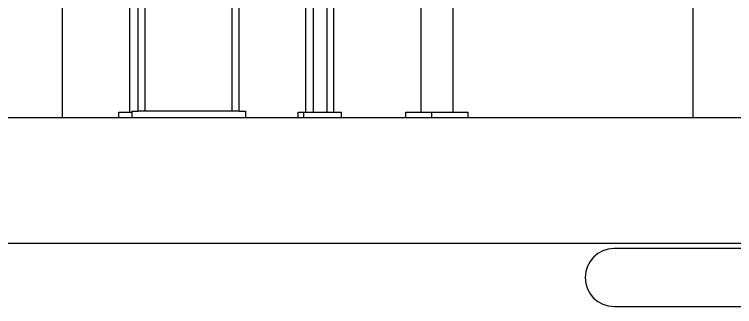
# Model space of a CAD drawing. Header units: millimetres. Extents: x 0 to 157650, y 0 to 89100.
# Drawn here: x 42841 to 43983, y 55109 to 55572 of the extents above; entities that cross this region are included whole.
import ezdxf

# ---------------------------------------------------------------- set-up
doc = ezdxf.new("R2010")
doc.units = ezdxf.units.MM
doc.header["$LTSCALE"] = 150
doc.layers.add('Visible', color=7, linetype='Continuous', lineweight=25)

msp = doc.modelspace()

# ---------------------------------------------------------------- linework, layer by layer
at = {"layer": 'Visible', "color": 9, "true_color": 0xc0c0c0}
for p, q in [((42917, 55408.9), (42917, 57508.9)), ((43917, 57508.9), (43917, 55408.9)), ((38746.8, 55408.9), (42917, 55408.9)), ((42417, 55408.9), (46096.8, 55408.9)), ((43917, 55408.9), (46096.8, 55408.9)), ((46096.8, 55208.9), (42417, 55208.9)), ((47368.9, 55200.9), (43792, 55200.9)), ((43792, 55108.9), (47368.9, 55108.9))]:
    msp.add_line(p, q, dxfattribs=at)
at = {"layer": 'Visible'}
for p, q in [((43037, 55418.9), (43037, 57508.9)), ((43048, 55418.9), (43048, 57508.9)), ((43186, 55418.9), (43186, 57508.9)), ((43197, 55418.9), (43197, 57508.9)), ((43485.7, 55416.9), (43485.7, 56016.9)), ((43536.5, 55416.9), (43536.5, 56016.9)), ((43023.6, 55416.9), (43023.6, 55794)), ((43315, 55416.9), (43315, 55677.1)), ((43337, 55416.9), (43337, 55677.1)), ((43347.3, 55416.9), (43347.3, 55677.1)), ((43302.9, 55416.9), (43302.9, 55645.9)), ((43006, 55416.9), (43027, 55416.9)), ((43006, 55408.9), (43006, 55416.9)), ((43027, 55418.9), (43037, 55418.9)), ((43027, 55418.9), (43027, 55408.9)), ((43197, 55418.9), (43037, 55418.9)), ((43197, 55418.9), (43207, 55418.9)), ((43207, 55418.9), (43207, 55408.9)), ((43290.8, 55416.9), (43299.5, 55416.9)), ((43290.8, 55408.9), (43290.8, 55416.9)), ((43299.5, 55416.9), (43359.4, 55416.9)), ((43299.5, 55408.9), (43299.5, 55416.9)), ((43359.4, 55408.9), (43359.4, 55416.9)), ((43461.5, 55416.9), (43503, 55416.9)), ((43461.5, 55408.9), (43461.5, 55416.9)), ((43503, 55408.9), (43503, 55416.9)), ((43503, 55416.9), (43560.6, 55416.9)), ((43560.6, 55408.9), (43560.6, 55416.9))]:
    msp.add_line(p, q, dxfattribs=at)
at = {"layer": 'Visible', "color": 9, "true_color": 0xc0c0c0}
msp.add_arc((43792, 55154.9), 46, 90, 270, dxfattribs=at)

doc.saveas('drawing.dxf')
